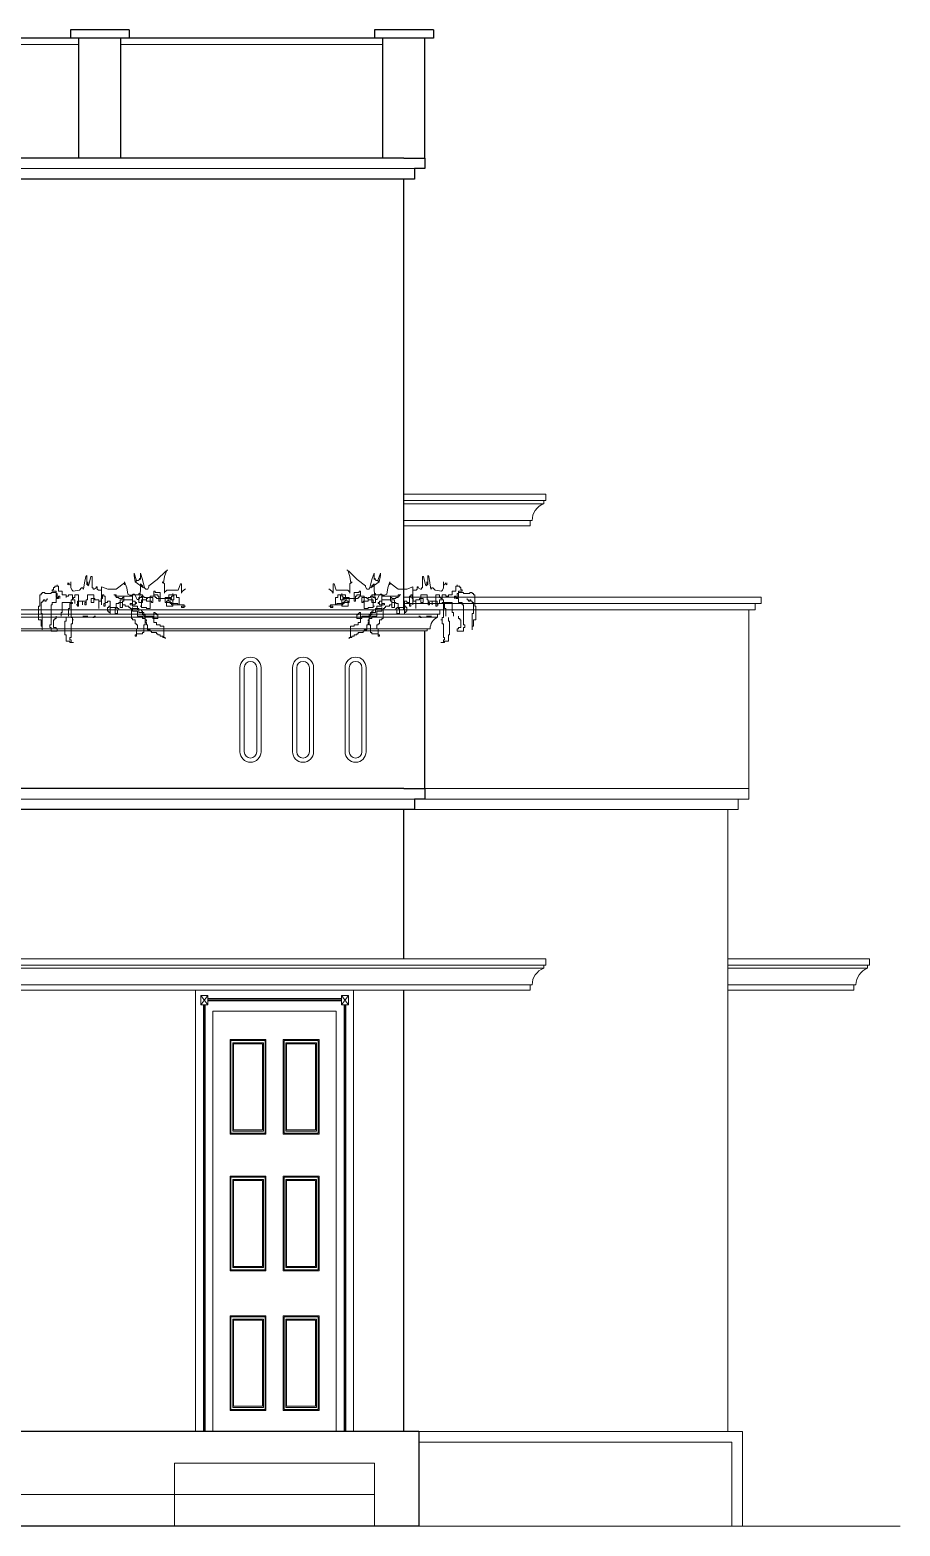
# Model space of a CAD drawing. Header units: centimetres. Extents: x 157 to 5401, y -672 to 3176.
# Drawn here: x 4675 to 5089, y 2258 to 2970 of the extents above; entities that cross this region are included whole.
import ezdxf

# ---------------------------------------------------------------- set-up
doc = ezdxf.new("R2010")
doc.units = ezdxf.units.CM
doc.layers.get('0').update_dxf_attribs({"lineweight": 25})
for name, color, linetype, lineweight in [('1.000', 144, 'Continuous', 13), ('Dimension', 8, 'Continuous', 18), ('FURNIT', 204, 'Continuous', 9), ('GRASS', 96, 'Continuous', 5), ('Win', 5, 'Continuous', 20)]:
    doc.layers.add(name, color=color, linetype=linetype, lineweight=lineweight)

# ---------------------------------------------------------------- blocks, each defined once
blk = doc.blocks.new('Door - 75x210 (Common)')
for p, q in [((-37.545, -210), (-37.545, 0)), ((-37.545, -180), (-37.545, 0)), ((-37.545, 0), (-37.545, -180)), ((-37.545, 0), (37.545, 0)), ((37.545, -180), (37.545, 0)), ((37.545, 0), (37.545, -180)), ((37.545, -210), (37.545, 0)), ((37.545, 0), (37.545, -210)), ((-31.812, -7), (-35.088, -7)), ((-33.0405, -210), (-33.0405, -7)), ((-31.812, -7), (-31.812, -2.5)), ((31.812, -5), (-31.812, -5)), ((31.812, -7), (31.812, -2.5)), ((35.088, -7), (31.812, -7)), ((33.0405, -7), (33.0405, -210)), ((-37.545, -12), (-37.545, -180)), ((-29.355, -210), (-29.355, -10)), ((-29.355, -10), (29.355, -10)), ((29.355, -10), (29.355, -210)), ((37.545, -12), (37.545, -180)), ((-21.165, -68.5), (-21.165, -23.5)), ((-21.165, -23.5), (-4.095, -23.5)), ((-4.095, -23.5), (-4.095, -68.5)), ((4.095, -23.5), (4.095, -68.5)), ((21.165, -23.5), (4.095, -23.5)), ((21.165, -68.5), (21.165, -23.5)), ((-21.165, -68.5), (-4.095, -68.5)), ((21.165, -68.5), (4.095, -68.5)), ((-21.165, -133.5), (-21.165, -88.5)), ((-21.165, -88.5), (-4.095, -88.5)), ((-4.095, -88.5), (-4.095, -133.5)), ((21.165, -88.5), (4.095, -88.5)), ((4.095, -88.5), (4.095, -133.5)), ((21.165, -133.5), (21.165, -88.5)), ((-21.165, -133.5), (-4.095, -133.5)), ((21.165, -133.5), (4.095, -133.5)), ((-21.165, -200), (-21.165, -155)), ((-21.165, -155), (-4.095, -155)), ((-4.095, -155), (-4.095, -200)), ((21.165, -155), (4.095, -155)), ((4.095, -155), (4.095, -200)), ((21.165, -200), (21.165, -155)), ((-37.545, -195), (-37.545, -210)), ((-21.165, -200), (-4.095, -200)), ((21.165, -200), (4.095, -200)), ((39.545, -210), (-39.545, -210))]:
    blk.add_line(p, q)
at = {"layer": 'FURNIT'}
for p, q in [((-35.088, -7), (-31.812, -2.5)), ((-31.812, -7), (-35.088, -2.5)), ((-35.088, -7), (-35.088, -2.5)), ((-31.812, -2.5), (-35.088, -2.5)), ((-33.8595, -210), (-33.8595, -7)), ((-33.45, -210), (-33.45, -7)), ((31.812, -4), (-31.812, -4)), ((31.812, -4.5), (-31.812, -4.5)), ((31.812, -7), (35.088, -2.5)), ((35.088, -7), (31.812, -2.5)), ((35.088, -2.5), (31.812, -2.5)), ((33.45, -7), (33.45, -210)), ((33.8595, -7), (33.8595, -210)), ((35.088, -7), (35.088, -2.5)), ((-20.7555, -68), (-20.7555, -24)), ((-20.7555, -24), (-4.5045, -24)), ((-19.9365, -67), (-19.9365, -25)), ((-19.9365, -25), (-5.3235, -25)), ((-19.527, -66.5), (-19.527, -25.5)), ((-19.527, -25.5), (-5.733, -25.5)), ((-5.733, -25.5), (-5.733, -66.5)), ((-5.3235, -25), (-5.3235, -67)), ((-4.5045, -24), (-4.5045, -68)), ((4.5045, -24), (4.5045, -68)), ((20.7555, -24), (4.5045, -24)), ((5.3235, -25), (5.3235, -67)), ((19.9365, -25), (5.3235, -25)), ((5.733, -25.5), (5.733, -66.5)), ((19.527, -25.5), (5.733, -25.5)), ((19.527, -66.5), (19.527, -25.5)), ((19.9365, -67), (19.9365, -25)), ((20.7555, -68), (20.7555, -24)), ((-20.7555, -68), (-4.5045, -68)), ((-19.9365, -67), (-5.3235, -67)), ((-19.527, -66.5), (-5.733, -66.5)), ((20.7555, -68), (4.5045, -68)), ((19.9365, -67), (5.3235, -67)), ((19.527, -66.5), (5.733, -66.5)), ((-20.7555, -133), (-20.7555, -89)), ((-20.7555, -89), (-4.5045, -89)), ((-19.9365, -132), (-19.9365, -90)), ((-19.9365, -90), (-5.3235, -90)), ((-19.527, -131.5), (-19.527, -90.5)), ((-19.527, -90.5), (-5.733, -90.5)), ((-5.733, -90.5), (-5.733, -131.5)), ((-5.3235, -90), (-5.3235, -132)), ((-4.5045, -89), (-4.5045, -133)), ((20.7555, -89), (4.5045, -89)), ((4.5045, -89), (4.5045, -133)), ((19.9365, -90), (5.3235, -90)), ((5.3235, -90), (5.3235, -132)), ((19.527, -90.5), (5.733, -90.5)), ((5.733, -90.5), (5.733, -131.5)), ((19.527, -131.5), (19.527, -90.5)), ((19.9365, -132), (19.9365, -90)), ((20.7555, -133), (20.7555, -89)), ((-20.7555, -133), (-4.5045, -133)), ((-19.9365, -132), (-5.3235, -132)), ((-19.527, -131.5), (-5.733, -131.5)), ((20.7555, -133), (4.5045, -133)), ((19.9365, -132), (5.3235, -132)), ((19.527, -131.5), (5.733, -131.5)), ((-20.7555, -199.5), (-20.7555, -155.5)), ((-20.7555, -155.5), (-4.5045, -155.5)), ((-19.9365, -198.5), (-19.9365, -156.5)), ((-19.9365, -156.5), (-5.3235, -156.5)), ((-5.3235, -156.5), (-5.3235, -198.5)), ((-4.5045, -155.5), (-4.5045, -199.5)), ((20.7555, -155.5), (4.5045, -155.5)), ((4.5045, -155.5), (4.5045, -199.5)), ((19.9365, -156.5), (5.3235, -156.5)), ((5.3235, -156.5), (5.3235, -198.5)), ((19.9365, -198.5), (19.9365, -156.5)), ((20.7555, -199.5), (20.7555, -155.5)), ((-19.527, -198), (-19.527, -157)), ((-19.527, -157), (-5.733, -157)), ((-5.733, -157), (-5.733, -198)), ((19.527, -157), (5.733, -157)), ((5.733, -157), (5.733, -198)), ((19.527, -198), (19.527, -157)), ((-19.9365, -198.5), (-5.3235, -198.5)), ((-19.527, -198), (-5.733, -198)), ((19.9365, -198.5), (5.3235, -198.5)), ((19.527, -198), (5.733, -198)), ((-20.7555, -199.5), (-4.5045, -199.5)), ((20.7555, -199.5), (4.5045, -199.5))]:
    blk.add_line(p, q, dxfattribs=at)
blk = doc.blocks.new('grass in')
for p, q in [((-20.42, 14.76), (-20.92, 14.76)), ((-20.92, 14.76), (-19.92, 14.26)), ((-19.42, 11.76), (-20.42, 14.76)), ((-19.92, 14.26), (-15.91, 10.26)), ((-27.43, 3.76), (-27.43, 8.26)), ((-27.43, 8.26), (-26.92, 8.26)), ((-26.92, 8.26), (-25.92, 5.26)), ((-18.92, 8.76), (-19.42, 11.76)), ((-19.42, 8.26), (-18.41, 9.26)), ((-19.42, 3.76), (-19.42, 8.26)), ((-18.41, 8.76), (-18.92, 8.76)), ((-18.41, 9.26), (-18.41, 8.76)), ((-15.91, 10.26), (-11.91, 7.26)), ((-11.91, 7.26), (-11.91, 6.76)), ((-9.91, 6.26), (-8.9, 10.26)), ((-5.4, 9.26), (-9.4, 6.26)), ((-9.4, 6.26), (-8.9, 7.26)), ((-8.9, 10.26), (-7.9, 13.26)), ((-8.9, 7.26), (-7.9, 8.26)), ((-7.9, 13.26), (-7.9, 10.26)), ((-7.9, 10.26), (-7.9, 10.76)), ((-7.9, 10.76), (-7.4, 10.76)), ((-7.9, 8.26), (-7.9, 5.26)), ((-7.4, 10.76), (-7.4, 10.26)), ((-7.4, 10.26), (-6.9, 9.76)), ((-6.9, 9.76), (-5.9, 9.76)), ((-5.9, 10.26), (-4.9, 13.26)), ((-5.9, 9.26), (-5.9, 10.26)), ((-5.9, 9.76), (-5.9, 9.26)), ((-4.9, 12.26), (-5.4, 9.26)), ((-4.9, 13.26), (-4.9, 12.26)), ((-1.4, 6.26), (-0.39, 9.26)), ((-0.39, 9.26), (-0.39, 7.76)), ((-0.39, 7.76), (-0.39, 9.26)), ((-0.39, 9.26), (-0.39, 8.76)), ((-0.39, 8.76), (3.61, 5.76)), ((15.12, 6.26), (15.12, 11.76)), ((15.12, 11.76), (15.62, 11.76)), ((15.62, 11.76), (16.63, 7.76)), ((16.63, 7.76), (17.13, 7.26)), ((17.13, 7.26), (17.13, 9.26)), ((17.13, 9.26), (17.13, 8.76)), ((17.13, 8.76), (17.63, 7.76)), ((17.63, 7.76), (17.63, 12.26)), ((17.63, 12.26), (18.13, 11.76)), ((18.13, 11.76), (18.63, 8.76)), ((18.63, 8.76), (19.13, 5.76)), ((25.14, 6.26), (25.14, 9.26)), ((25.14, 9.26), (25.14, 7.76)), ((25.14, 7.76), (25.64, 7.76)), ((25.64, 7.76), (26.14, 8.76)), ((26.14, 8.76), (26.14, 8.26)), ((26.14, 8.26), (26.64, 7.76)), ((26.64, 7.76), (26.64, 8.76)), ((31.63, 7.15), (31.04, 7.15)), ((31.04, 7.15), (31.04, 4.77)), ((31.63, 7.15), (31.63, 7.75)), ((31.63, 7.75), (31.63, 7.15)), ((32.83, 7.15), (31.63, 7.15)), ((32.83, 6.55), (32.83, 7.15)), ((-29.34, 5.82), (-27.93, 4.76)), ((-27.93, 4.76), (-27.43, 3.76)), ((-26.26, -1.79), (-26.26, 1.79)), ((-26.26, 1.79), (-25.07, 1.79)), ((-25.92, 5.26), (-20.42, 5.26)), ((-25.07, 1.79), (-25.07, 2.98)), ((-25.07, 2.98), (-21.49, 2.98)), ((-23.87, 0.6), (-23.87, 2.98)), ((-23.87, 2.98), (-23.28, 2.98)), ((-22.08, 0.6), (-23.87, 0.6)), ((-23.28, 2.98), (-23.28, 3.58)), ((-23.28, 3.58), (-23.28, 2.38)), ((-23.28, 2.38), (-22.68, 2.38)), ((-23.28, -2.38), (-23.28, 0.6)), ((-23.28, 0.6), (-22.68, 0.6)), ((-22.68, 2.38), (-22.68, 1.79)), ((-22.68, 1.79), (-19.7, 1.79)), ((-22.68, 0.6), (-22.68, 1.19)), ((-22.68, 1.19), (-19.7, 1.19)), ((-21.49, 1.19), (-22.08, 1.19)), ((-22.08, 1.19), (-22.08, 0.6)), ((-22.08, -1.19), (-22.08, 0)), ((-22.08, 0), (-21.49, 0)), ((-21.49, 2.98), (-21.49, 1.19)), ((-21.49, 0), (-21.49, 0.6)), ((-21.49, 0.6), (-20.89, 0.6)), ((-20.89, 0.6), (-20.89, 0)), ((-20.89, 0), (-20.29, 0)), ((-20.42, 5.26), (-19.92, 4.76)), ((-20.29, 0), (-20.29, -2.38)), ((-19.92, 4.76), (-19.42, 4.26)), ((-19.7, 1.79), (-19.7, 1.19)), ((-19.7, 1.19), (-19.7, -0.6)), ((-19.7, 1.19), (-16.11, 1.19)), ((-19.42, 4.26), (-19.42, 3.76)), ((-17.31, 0), (-17.31, 4.17)), ((-17.31, 4.17), (-14.92, 4.17)), ((-16.71, 0), (-17.31, 0)), ((-16.71, 1.19), (-16.71, 2.38)), ((-16.71, 2.38), (-16.11, 2.38)), ((-16.71, 1.19), (-16.71, 1.79)), ((-16.71, 1.79), (-16.71, 0)), ((-16.11, 1.19), (-16.71, 1.19)), ((-15.52, 1.19), (-16.71, 1.19)), ((-16.11, 2.38), (-16.11, 2.98)), ((-16.11, 2.98), (-14.32, 2.98)), ((-14.92, 1.79), (-15.52, 1.79)), ((-15.52, 1.79), (-15.52, 1.19)), ((-14.92, 4.17), (-14.92, 4.77)), ((-14.92, 4.77), (-14.32, 4.77)), ((-14.32, 2.38), (-14.92, 2.38)), ((-14.92, 2.38), (-14.92, 1.79)), ((-14.32, 4.77), (-14.32, 2.38)), ((-14.32, 2.98), (-14.32, 2.38)), ((-14.32, 2.38), (-12.53, 2.38)), ((-13.73, -0.6), (-13.73, 1.79)), ((-13.73, 1.79), (-11.34, 1.79)), ((-12.53, 0), (-13.13, 0)), ((-13.13, 0), (-13.13, -0.6)), ((-12.53, 2.38), (-12.53, 0)), ((-12.53, -3.58), (-12.53, 0)), ((-12.53, 0), (-10.74, 0)), ((-11.91, 6.76), (-11.41, 5.76)), ((-11.41, 5.76), (-10.41, 5.76)), ((-11.34, 1.79), (-11.34, 1.19)), ((-11.34, 1.19), (-10.74, 1.19)), ((-10.74, 0), (-10.74, 1.79)), ((-10.74, 1.79), (-9.55, 1.79)), ((-10.74, 1.19), (-10.74, 0.6)), ((-10.74, 0.6), (-8.36, 0.6)), ((-10.41, 5.76), (-9.91, 6.26)), ((-9.55, 1.79), (-9.55, 2.38)), ((-9.55, 2.38), (-8.36, 2.38)), ((-8.95, -0.6), (-8.95, 2.98)), ((-8.95, 2.98), (-7.76, 2.98)), ((-8.36, 2.38), (-8.36, 1.79)), ((-8.36, 1.79), (-7.16, 1.79)), ((-8.36, 0.6), (-8.36, -2.38)), ((-7.9, 5.26), (-7.4, 1.26)), ((-7.76, 2.98), (-7.76, 3.58)), ((-7.76, 3.58), (-7.16, 3.58)), ((-7.4, 1.26), (-6.9, 0.76)), ((-7.16, 3.58), (-7.16, 2.98)), ((-7.16, 2.98), (-4.18, 2.98)), ((-7.16, 1.79), (-7.16, -0.6)), ((-6.9, 0.76), (-6.4, 0.76)), ((-6.4, 0.76), (-5.9, 1.76)), ((-5.9, 1.76), (-5.4, 2.76)), ((-5.4, 2.76), (-4.9, 3.26)), ((-5.37, -0.6), (-5.37, 0)), ((-5.37, 0), (-4.18, 0)), ((-4.9, 3.26), (-4.4, 3.26)), ((-4.4, 3.26), (-3.9, 2.76)), ((-4.18, 2.98), (-4.18, -1.19)), ((0, 2.38), (-4.18, 2.38)), ((-4.18, 2.38), (-4.18, -2.38)), ((-4.18, 0), (-4.18, 0.6)), ((-4.18, 0.6), (1.79, 0.6)), ((-3.9, 2.76), (-2.9, 2.76)), ((-2.9, 2.76), (-1.9, 3.26)), ((-1.9, 3.26), (-1.4, 6.26)), ((0, 0), (0, 2.38)), ((0, 2.38), (4.18, 2.38)), ((0, 1.79), (0, 2.38)), ((0.6, 1.79), (0, 1.79)), ((0.6, 0), (0, 0)), ((0.6, 1.19), (0.6, 1.79)), ((2.39, 1.19), (0.6, 1.19)), ((0.6, -2.98), (0.6, 0)), ((1.79, 0.6), (1.79, -2.98)), ((3.58, 1.79), (2.39, 1.79)), ((2.39, 1.79), (2.39, 1.19)), ((4.77, 2.98), (3.58, 2.98)), ((3.58, 2.98), (3.58, 1.79)), ((3.61, 5.76), (7.62, 5.76)), ((4.18, 2.38), (4.18, 2.98)), ((4.18, 2.98), (4.77, 2.98)), ((6.57, -5.96), (6.57, 0)), ((6.57, 0), (7.76, 0)), ((7.62, 5.76), (10.62, 6.76)), ((7.76, 0), (7.76, -0.6)), ((8.95, -2.38), (8.95, 2.38)), ((8.95, 2.38), (9.55, 2.38)), ((9.55, 2.38), (9.55, 2.98)), ((9.55, 2.98), (10.15, 2.98)), ((10.15, 2.98), (10.15, 1.19)), ((10.15, 1.19), (10.74, 1.19)), ((10.62, 6.76), (10.62, -1.74)), ((10.62, -1.74), (10.62, 5.26)), ((10.62, 5.26), (12.12, 5.26)), ((10.74, 1.19), (10.74, 0)), ((10.74, 0), (11.94, 0)), ((11.94, -3.58), (11.94, 0.6)), ((11.94, 0.6), (13.73, 0.6)), ((11.94, 0), (11.94, -3.58)), ((12.12, 5.26), (12.62, 5.76)), ((12.62, 5.76), (12.62, 6.76)), ((12.62, 6.76), (13.12, 6.76)), ((13.12, 6.76), (13.12, 6.26)), ((13.12, 6.26), (14.12, 5.76)), ((13.73, 0.6), (13.73, 1.19)), ((13.73, 1.19), (15.52, 1.19)), ((14.12, 5.76), (14.62, 5.76)), ((14.32, -0.6), (14.32, 2.98)), ((14.32, 2.98), (17.31, 2.98)), ((14.62, 5.76), (14.62, 6.26)), ((14.62, 6.26), (15.12, 6.26)), ((15.52, 1.19), (15.52, -0.6)), ((17.31, 2.98), (17.31, 0.6)), ((17.31, 0.6), (17.91, 0.6)), ((17.91, 0.6), (17.91, -0.6)), ((17.91, -1.79), (17.91, 0)), ((17.91, 0), (19.7, 0)), ((19.13, 5.76), (19.63, 6.26)), ((19.63, 6.26), (20.13, 6.26)), ((19.7, 0), (19.7, -1.79)), ((19.7, -1.79), (19.7, 0)), ((19.7, 0), (21.49, 0)), ((20.13, 6.26), (21.13, 5.26)), ((21.13, 5.26), (24.13, 4.76)), ((21.49, -2.38), (21.49, 2.98)), ((21.49, 2.98), (23.28, 2.98)), ((21.49, 0), (21.49, 0.6)), ((21.49, 0.6), (21.49, 0)), ((21.49, 0), (22.08, 0)), ((22.08, 0), (22.08, -1.79)), ((23.28, 2.98), (23.28, 1.79)), ((23.28, 1.79), (23.87, 1.79)), ((24.47, 0.6), (23.28, 0.6)), ((23.28, 0.6), (23.28, -1.19)), ((23.87, 1.79), (23.87, 1.19)), ((23.87, 1.19), (24.47, 1.19)), ((24.13, 4.76), (24.63, 5.26)), ((26.26, 2.98), (24.47, 2.98)), ((24.47, 2.98), (24.47, 0.6)), ((24.47, 1.19), (24.47, 0.6)), ((24.47, 0.6), (25.07, 0.6)), ((24.63, 5.26), (25.14, 6.26)), ((25.07, 0.6), (25.07, -7.75)), ((26.26, 2.38), (26.26, 2.98)), ((27.45, 2.38), (26.26, 2.38)), ((29.25, 2.98), (27.45, 2.98)), ((27.45, 2.98), (27.45, 1.79)), ((27.45, 1.79), (27.45, 2.38)), ((31.04, 4.77), (29.25, 4.77)), ((29.25, 4.77), (29.25, 2.98)), ((31.04, 2.38), (30.44, 2.38)), ((30.44, 2.38), (30.44, 1.19)), ((31.04, 1.19), (31.04, 2.38)), ((31.63, 1.79), (31.04, 1.79)), ((31.04, 1.79), (31.04, 1.19)), ((31.04, 1.19), (31.04, 1.79)), ((31.04, 1.79), (32.23, 1.79)), ((32.23, 1.19), (31.04, 1.19)), ((32.23, 3.58), (31.63, 3.58)), ((31.63, 3.58), (31.63, 1.79)), ((32.23, 1.79), (32.23, 4.77)), ((32.23, 4.77), (34.02, 4.77)), ((34.62, 4.17), (32.23, 4.17)), ((32.23, 4.17), (32.23, 3.58)), ((32.23, -0.6), (32.23, 1.19)), ((33.42, 6.55), (32.83, 6.55)), ((33.42, 5.36), (33.42, 6.55)), ((34.02, 5.36), (33.42, 5.36)), ((34.02, 4.77), (34.02, 5.36)), ((34.62, 3.58), (34.62, 4.17)), ((37.6, 3.58), (34.62, 3.58)), ((36.41, 1.19), (36.41, 0.6)), ((36.41, 0.6), (37, 0.6)), ((37, 0.6), (37, 0)), ((37, 0), (37.6, 0)), ((38.79, 4.17), (37.6, 4.17)), ((37.6, 4.17), (37.6, 3.58)), ((37.6, 0), (37.6, 0.6)), ((37.6, 0.6), (38.2, 0.6)), ((38.2, 0.6), (38.2, 0)), ((38.2, 0), (38.79, 0)), ((38.79, 3.58), (38.79, 4.17)), ((39.39, 3.58), (38.79, 3.58)), ((38.79, 0), (38.79, -0.6)), ((39.39, 2.98), (39.39, 3.58)), ((39.99, 2.98), (39.39, 2.98)), ((39.99, -2.38), (39.99, 2.98)), ((-29.34, -2.38), (-27.45, -2.38)), ((-28.65, -2.98), (-28.65, -1.79)), ((-28.65, -1.79), (-25.66, -1.79)), ((-27.45, -2.98), (-28.65, -2.98)), ((-27.45, -2.38), (-27.45, -2.98)), ((-22.68, -1.79), (-26.26, -1.79)), ((-25.66, -1.79), (-25.66, -1.19)), ((-25.66, -1.19), (-22.08, -1.19)), ((-20.29, -2.38), (-23.28, -2.38)), ((-19.7, -0.6), (-22.68, -0.6)), ((-22.68, -0.6), (-22.68, -1.79)), ((-16.11, -8.34), (-16.11, -6.55)), ((-16.11, -6.55), (-15.52, -6.55)), ((-15.52, -6.55), (-15.52, -5.96)), ((-15.52, -5.96), (-14.92, -5.96)), ((-14.92, -5.96), (-14.92, -5.36)), ((-14.92, -5.36), (-14.32, -5.36)), ((-14.32, -5.36), (-14.32, -10.13)), ((-13.13, -0.6), (-13.73, -0.6)), ((-10.74, -3.58), (-12.53, -3.58)), ((-8.36, -2.98), (-10.74, -2.98)), ((-10.74, -2.98), (-10.74, -3.58)), ((-10.15, -8.94), (-10.15, -6.55)), ((-10.15, -6.55), (-8.95, -6.55)), ((-7.16, -5.36), (-9.55, -5.36)), ((-9.55, -5.36), (-9.55, -7.15)), ((-7.16, -0.6), (-8.95, -0.6)), ((-8.95, -6.55), (-8.95, -4.77)), ((-8.95, -4.77), (-8.36, -4.77)), ((-8.36, -2.38), (-7.76, -2.38)), ((-7.76, -2.38), (-8.36, -2.38)), ((-8.36, -2.38), (-8.36, -2.98)), ((-8.36, -4.77), (-8.36, -4.17)), ((-8.36, -4.17), (-7.16, -4.17)), ((-7.16, -4.17), (-7.16, -3.58)), ((-7.16, -3.58), (-4.18, -3.58)), ((-6.57, -4.17), (-7.16, -4.17)), ((-7.16, -4.17), (-7.16, -5.36)), ((-4.18, -2.38), (-6.57, -2.38)), ((-6.57, -2.38), (-6.57, -4.17)), ((-4.18, -4.77), (-6.57, -4.77)), ((-6.57, -4.77), (-6.57, -7.15)), ((-5.97, -1.19), (-5.97, -0.6)), ((-5.97, -0.6), (-5.37, -0.6)), ((-5.37, -1.19), (-5.97, -1.19)), ((-5.37, -1.79), (-5.37, -1.19)), ((-2.98, -1.79), (-5.37, -1.79)), ((-4.18, -1.19), (-2.98, -1.19)), ((-4.18, -3.58), (-4.18, -2.98)), ((-4.18, -2.98), (-4.18, -4.77)), ((-3.58, -8.34), (-3.58, -3.58)), ((-3.58, -3.58), (-2.98, -3.58)), ((-2.98, -1.19), (-2.98, -1.79)), ((-2.98, -3.58), (-2.98, -2.98)), ((-2.98, -2.98), (-2.39, -2.98)), ((-2.39, -2.98), (-2.39, -2.38)), ((-2.39, -2.38), (-0.6, -2.38)), ((-0.6, -2.38), (-0.6, -1.79)), ((-0.6, -1.79), (0.6, -1.79)), ((0.6, -1.79), (0.6, -0.6)), ((0.6, -0.6), (2.39, -0.6)), ((1.79, -2.98), (0.6, -2.98)), ((2.39, -0.6), (2.39, -1.19)), ((2.39, -1.19), (3.58, -1.19)), ((2.39, -4.17), (2.39, -3.58)), ((2.39, -3.58), (2.98, -3.58)), ((2.98, -4.17), (2.39, -4.17)), ((2.98, -3.58), (2.98, -2.98)), ((2.98, -2.98), (6.57, -2.98)), ((2.98, -5.96), (2.98, -4.17)), ((4.18, -5.96), (2.98, -5.96)), ((3.58, -1.19), (3.58, -3.58)), ((3.58, -3.58), (4.18, -3.58)), ((4.18, -3.58), (4.18, -5.96)), ((6.57, -2.98), (6.57, -2.38)), ((6.57, -2.38), (7.16, -2.38)), ((7.16, -5.36), (6.57, -5.36)), ((6.57, -5.36), (6.57, -5.96)), ((7.16, -2.38), (7.16, -2.98)), ((7.16, -2.98), (7.76, -2.98)), ((7.76, -4.77), (7.16, -4.77)), ((7.16, -4.77), (7.16, -5.36)), ((7.76, -0.6), (8.95, -0.6)), ((7.76, -2.98), (7.76, -4.77)), ((8.95, -0.6), (8.95, -1.19)), ((8.95, -1.19), (9.55, -1.19)), ((9.55, -2.38), (8.95, -2.38)), ((9.55, -1.19), (9.55, -2.38)), ((15.52, -0.6), (14.32, -0.6)), ((17.91, -0.6), (18.5, -0.6)), ((18.5, -1.79), (17.91, -1.79)), ((18.5, -0.6), (18.5, -1.79)), ((22.08, -2.38), (21.49, -2.38)), ((22.08, -1.79), (22.68, -1.79)), ((22.68, -1.79), (22.08, -1.79)), ((22.08, -1.79), (22.08, -2.38)), ((24.47, -1.19), (24.47, -0.6)), ((24.47, -0.6), (29.25, -0.6)), ((25.66, -1.19), (24.47, -1.19)), ((25.66, -3.58), (25.66, -1.19)), ((26.26, -3.58), (25.66, -3.58)), ((26.26, -7.15), (26.26, -3.58)), ((29.25, -0.6), (29.25, -5.36)), ((29.25, -5.36), (29.84, -5.36)), ((29.84, -5.36), (29.84, -7.15)), ((34.02, -0.6), (32.23, -0.6)), ((34.02, -1.79), (34.02, -0.6)), ((34.62, -1.79), (34.02, -1.79)), ((34.62, -11.32), (34.62, -1.79)), ((38.79, -0.6), (39.39, -0.6)), ((39.39, -5.96), (38.79, -5.96)), ((38.79, -5.96), (38.79, -13.7)), ((39.39, -0.6), (39.39, -5.96)), ((40.59, -2.38), (39.99, -2.38)), ((40.59, -8.94), (40.59, -2.38)), ((-17.31, -11.92), (-19.1, -11.92)), ((-19.1, -11.92), (-19.1, -17.28)), ((-15.52, -11.32), (-17.31, -11.32)), ((-17.31, -11.32), (-17.31, -11.92)), ((-13.73, -8.34), (-16.11, -8.34)), ((-14.32, -10.13), (-15.52, -10.13)), ((-15.52, -10.13), (-15.52, -11.32)), ((-9.55, -7.15), (-13.73, -7.15)), ((-13.73, -7.15), (-13.73, -8.34)), ((-12.53, -14.3), (-12.53, -13.7)), ((-12.53, -13.7), (-11.34, -13.7)), ((-11.34, -13.7), (-11.34, -11.32)), ((-11.34, -11.32), (-10.74, -11.32)), ((-10.74, -9.53), (-10.74, -8.94)), ((-10.74, -8.94), (-10.15, -8.94)), ((-10.15, -9.53), (-10.74, -9.53)), ((-10.74, -11.32), (-10.74, -10.13)), ((-10.74, -10.13), (-10.15, -10.13)), ((-8.95, -8.34), (-10.15, -8.34)), ((-10.15, -8.34), (-10.15, -11.32)), ((-10.15, -10.13), (-10.15, -9.53)), ((-10.15, -11.32), (-9.55, -11.32)), ((-9.55, -11.32), (-9.55, -14.9)), ((-6.57, -7.15), (-8.95, -7.15)), ((-8.95, -7.15), (-8.95, -8.34)), ((-6.57, -13.11), (-6.57, -11.32)), ((-6.57, -11.32), (-5.97, -11.32)), ((-5.97, -13.11), (-6.57, -13.11)), ((-5.97, -11.32), (-5.97, -10.73)), ((-5.97, -10.73), (-5.37, -10.73)), ((-5.97, -16.68), (-5.97, -13.11)), ((-5.37, -10.73), (-5.37, -8.94)), ((-5.37, -8.94), (-4.18, -8.94)), ((-4.18, -8.94), (-4.18, -8.34)), ((-4.18, -8.34), (-3.58, -8.34)), ((14.07, -7.15), (13.47, -7.15)), ((14.07, -7.75), (14.07, -7.15)), ((14.66, -7.75), (14.07, -7.75)), ((17.05, -7.15), (19.44, -7.15)), ((24.47, -8.94), (23.87, -8.94)), ((23.87, -8.94), (24.47, -8.94)), ((25.07, -7.75), (24.47, -7.75)), ((24.47, -7.75), (24.47, -8.94)), ((24.47, -8.94), (24.47, -10.73)), ((24.47, -10.73), (25.07, -10.73)), ((25.07, -10.73), (25.07, -17.28)), ((27.45, -9.53), (27.45, -7.75)), ((28.05, -9.53), (27.45, -9.53)), ((28.05, -16.09), (28.05, -9.53)), ((32.23, -13.11), (31.63, -13.11)), ((31.63, -13.11), (31.63, -14.3)), ((32.23, -7.15), (32.23, -8.34)), ((32.23, -8.34), (32.83, -8.34)), ((33.42, -12.51), (32.23, -12.51)), ((32.23, -12.51), (32.23, -13.11)), ((32.83, -8.34), (32.83, -8.94)), ((32.83, -8.94), (33.42, -8.94)), ((33.42, -8.94), (33.42, -12.51)), ((35.21, -11.32), (34.62, -11.32)), ((34.62, -14.3), (34.62, -12.51)), ((34.62, -12.51), (35.21, -12.51)), ((35.21, -12.51), (35.21, -11.32)), ((38.79, -13.7), (38.79, -11.92)), ((38.79, -11.92), (39.39, -11.92)), ((39.39, -11.92), (39.39, -8.94)), ((39.39, -8.94), (40.59, -8.94)), ((-19.1, -17.28), (-19.7, -17.28)), ((-19.7, -17.28), (-19.7, -17.88)), ((-19.7, -17.88), (-19.7, -17.28)), ((-19.7, -17.28), (-18.5, -17.28)), ((-18.5, -17.28), (-18.5, -16.68)), ((-18.5, -16.68), (-17.31, -16.68)), ((-17.31, -16.68), (-17.31, -16.09)), ((-17.31, -16.09), (-16.11, -16.09)), ((-16.11, -16.09), (-16.11, -15.49)), ((-16.11, -15.49), (-15.52, -15.49)), ((-15.52, -15.49), (-15.52, -14.9)), ((-15.52, -14.9), (-13.13, -14.9)), ((-13.13, -14.9), (-13.13, -14.3)), ((-13.13, -14.3), (-12.53, -14.3)), ((-9.55, -14.9), (-8.95, -14.9)), ((-8.95, -14.9), (-8.95, -15.49)), ((-8.95, -15.49), (-5.97, -15.49)), ((-5.97, -15.49), (-5.97, -16.09)), ((-5.97, -16.09), (-5.37, -16.09)), ((-5.37, -16.68), (-5.97, -16.68)), ((-5.37, -16.09), (-5.37, -16.68)), ((25.07, -19.66), (23.87, -19.66)), ((23.87, -19.66), (25.66, -19.66)), ((25.07, -17.28), (25.66, -17.28)), ((25.66, -18.47), (25.07, -18.47)), ((25.07, -18.47), (25.07, -19.66)), ((25.66, -17.28), (25.66, -18.47)), ((25.66, -19.66), (25.66, -19.07)), ((25.66, -19.07), (27.45, -19.07)), ((27.45, -19.07), (27.45, -16.09)), ((27.45, -16.09), (28.05, -16.09)), ((31.63, -14.3), (34.62, -14.3))]:
    blk.add_line(p, q)

msp = doc.modelspace()

# ---------------------------------------------------------------- linework, layer by layer
for p, q in [((4722.18, 2970.31), (4694.18, 2970.31)), ((4694.18, 2970.31), (4694.18, 2966.31)), ((4722.18, 2970.31), (4722.18, 2966.31)), ((4866.85, 2970.31), (4838.85, 2970.31)), ((4838.85, 2970.31), (4838.85, 2966.31)), ((4866.85, 2970.31), (4866.85, 2966.31)), ((4842.85, 2966.31), (4448.85, 2966.31)), ((4722.18, 2966.31), (4694.18, 2966.31)), ((4698.18, 2909.31), (4698.18, 2966.31)), ((4718.18, 2909.31), (4718.18, 2966.31)), ((4866.85, 2966.31), (4838.85, 2966.31)), ((4842.85, 2909.31), (4842.85, 2966.31)), ((4862.85, 2909.31), (4862.85, 2966.31)), ((4852.85, 2909.31), (4448.85, 2909.31)), ((4852.85, 2909.31), (4862.85, 2909.31)), ((4862.85, 2909.31), (4862.85, 2904.31)), ((4852.85, 2899.31), (4448.85, 2899.31)), ((4852.85, 2694.31), (4852.85, 2899.31)), ((4857.85, 2899.31), (4852.85, 2899.31)), ((4862.85, 2904.31), (4857.85, 2904.31)), ((4857.85, 2904.31), (4857.85, 2899.31)), ((4862.85, 2609.31), (4862.85, 2684.31)), ((4852.85, 2609.31), (4211.85, 2609.31)), ((4852.85, 2609.31), (4862.85, 2609.31)), ((4862.85, 2609.31), (4862.85, 2604.31)), ((4852.85, 2599.31), (4231.85, 2599.31)), ((4857.85, 2599.31), (4852.85, 2599.31)), ((4852.85, 2528.31), (4852.85, 2599.31)), ((4862.85, 2604.31), (4857.85, 2604.31)), ((4857.85, 2604.31), (4857.85, 2599.31)), ((4852.85, 2303.31), (4852.85, 2513.31)), ((4859.85, 2303.31), (4418.85, 2303.31)), ((4859.85, 2303.31), (4859.85, 2258.31)), ((4859.85, 2258.31), (4418.85, 2258.31))]:
    msp.add_line(p, q)
at = {"layer": '1.000'}
for p, q in [((4698.18, 2963.31), (4573.52, 2963.31)), ((4842.85, 2963.31), (4718.18, 2963.31)), ((4857.85, 2904.31), (4448.85, 2904.31)), ((4919.35, 2746.31), (4852.85, 2746.31)), ((4919.35, 2744.81), (4852.85, 2744.81)), ((4912.85, 2736.81), (4852.85, 2736.81)), ((4857.85, 2604.31), (4221.85, 2604.31)), ((4919.35, 2525.31), (4379.85, 2525.31)), ((4919.35, 2523.81), (4382.85, 2523.81)), ((4912.85, 2515.81), (4398.85, 2515.81))]:
    msp.add_line(p, q, dxfattribs=at)
for points in [[(4784.85, 2626.81, -1), (4774.85, 2626.81), (4774.85, 2666.81, -1), (4784.85, 2666.81)], [(4809.85, 2626.81, -1), (4799.85, 2626.81), (4799.85, 2666.81, -1), (4809.85, 2666.81)], [(4834.85, 2626.81, -1), (4824.85, 2626.81), (4824.85, 2666.81, -1), (4834.85, 2666.81)]]:
    msp.add_lwpolyline(points, format="xyb", close=True, dxfattribs=at)
at = {"layer": 'Dimension'}
for p, q in [((5022.85, 2700.31), (4852.85, 2700.31)), ((5022.85, 2697.31), (5022.85, 2700.31)), ((5019.85, 2694.31), (4852.85, 2694.31)), ((5016.85, 2694.31), (5016.85, 2609.31)), ((5019.85, 2697.31), (5019.85, 2694.31)), ((4852.85, 2609.31), (5006.85, 2609.31)), ((5006.85, 2609.31), (5016.85, 2609.31)), ((5016.85, 2609.31), (5016.85, 2604.31)), ((4852.85, 2599.31), (5006.85, 2599.31)), ((5006.85, 2303.31), (5006.85, 2599.31)), ((5011.85, 2599.31), (5006.85, 2599.31)), ((5016.85, 2604.31), (5011.85, 2604.31)), ((5011.85, 2604.31), (5011.85, 2599.31)), ((5074.35, 2528.31), (5006.85, 2528.31)), ((5006.85, 2513.31), (5066.85, 2513.31)), ((4859.85, 2303.31), (5013.85, 2303.31)), ((5013.85, 2303.31), (5013.85, 2258.31)), ((4859.85, 2258.31), (5088.85, 2258.31))]:
    msp.add_line(p, q, dxfattribs=at)
for points in [[(4782.85, 2626.81, -1), (4776.85, 2626.81), (4776.85, 2666.81, -1), (4782.85, 2666.81)], [(4807.85, 2626.81, -1), (4801.85, 2626.81), (4801.85, 2666.81, -1), (4807.85, 2666.81)], [(4832.85, 2626.81, -1), (4826.85, 2626.81), (4826.85, 2666.81, -1), (4832.85, 2666.81)]]:
    msp.add_lwpolyline(points, format="xyb", close=True, dxfattribs=at)
msp.add_lwpolyline([(5074.35, 2528.31), (5074.35, 2525.31), (5073.35, 2525.31), (5073.35, 2523.81, 0.313102), (5067.85, 2515.81), (5066.85, 2515.81), (5066.85, 2513.31)], format="xyb", dxfattribs=at)
at = {"layer": 'FURNIT'}
for p, q in [((4412.85, 2692.31), (4868.85, 2692.31)), ((5022.85, 2697.31), (4852.85, 2697.31)), ((4412.85, 2690.81), (4868.85, 2690.81)), ((4417.85, 2685.31), (4863.85, 2685.31)), ((4862.85, 2604.31), (5011.85, 2604.31)), ((5073.35, 2525.31), (5006.85, 2525.31)), ((5073.35, 2523.81), (5006.85, 2523.81)), ((5066.85, 2515.81), (5006.85, 2515.81)), ((4859.85, 2298.31), (5008.85, 2298.31)), ((5008.85, 2298.31), (5008.85, 2258.31))]:
    msp.add_line(p, q, dxfattribs=at)
at = {"layer": 'Win'}
for p, q in [((4920.35, 2749.31), (4852.85, 2749.31)), ((4852.85, 2734.31), (4912.85, 2734.31)), ((4862.85, 2694.31), (4418.85, 2694.31)), ((4862.85, 2684.31), (4418.85, 2684.31)), ((4920.35, 2528.31), (4373.85, 2528.31)), ((4403.85, 2513.31), (4912.85, 2513.31)), ((4743.76, 2288.31), (4743.76, 2258.31)), ((4838.85, 2288.31), (4743.76, 2288.31)), ((4838.85, 2288.31), (4838.85, 2258.31)), ((4838.85, 2273.31), (4418.85, 2273.31))]:
    msp.add_line(p, q, dxfattribs=at)
for points in [[(4920.35, 2749.31), (4920.35, 2746.31), (4919.35, 2746.31), (4919.35, 2744.81, 0.313102), (4913.85, 2736.81), (4912.85, 2736.81), (4912.85, 2734.31)], [(4862.85, 2684.31), (4863.85, 2684.31), (4863.85, 2685.31), (4865.35, 2685.31, -0.307632), (4868.85, 2690.81), (4868.85, 2692.31), (4869.85, 2692.31), (4869.85, 2694.31), (4862.85, 2694.31)], [(4920.35, 2528.31), (4920.35, 2525.31), (4919.35, 2525.31), (4919.35, 2523.81, 0.313102), (4913.85, 2515.81), (4912.85, 2515.81), (4912.85, 2513.31)]]:
    msp.add_lwpolyline(points, format="xyb", dxfattribs=at)

# ---------------------------------------------------------------- block references
at = {"layer": '1.000'}
msp.add_blockref('Door - 75x210 (Common)', (4791.31, 2513.31), dxfattribs=at)
at = {"layer": 'GRASS', "xscale": -1}
msp.add_blockref('grass in', (4719.59, 2698.48), dxfattribs=at)
at = {"layer": 'GRASS'}
msp.add_blockref('grass in', (4846.53, 2698.48), dxfattribs=at)

doc.saveas('drawing.dxf')
